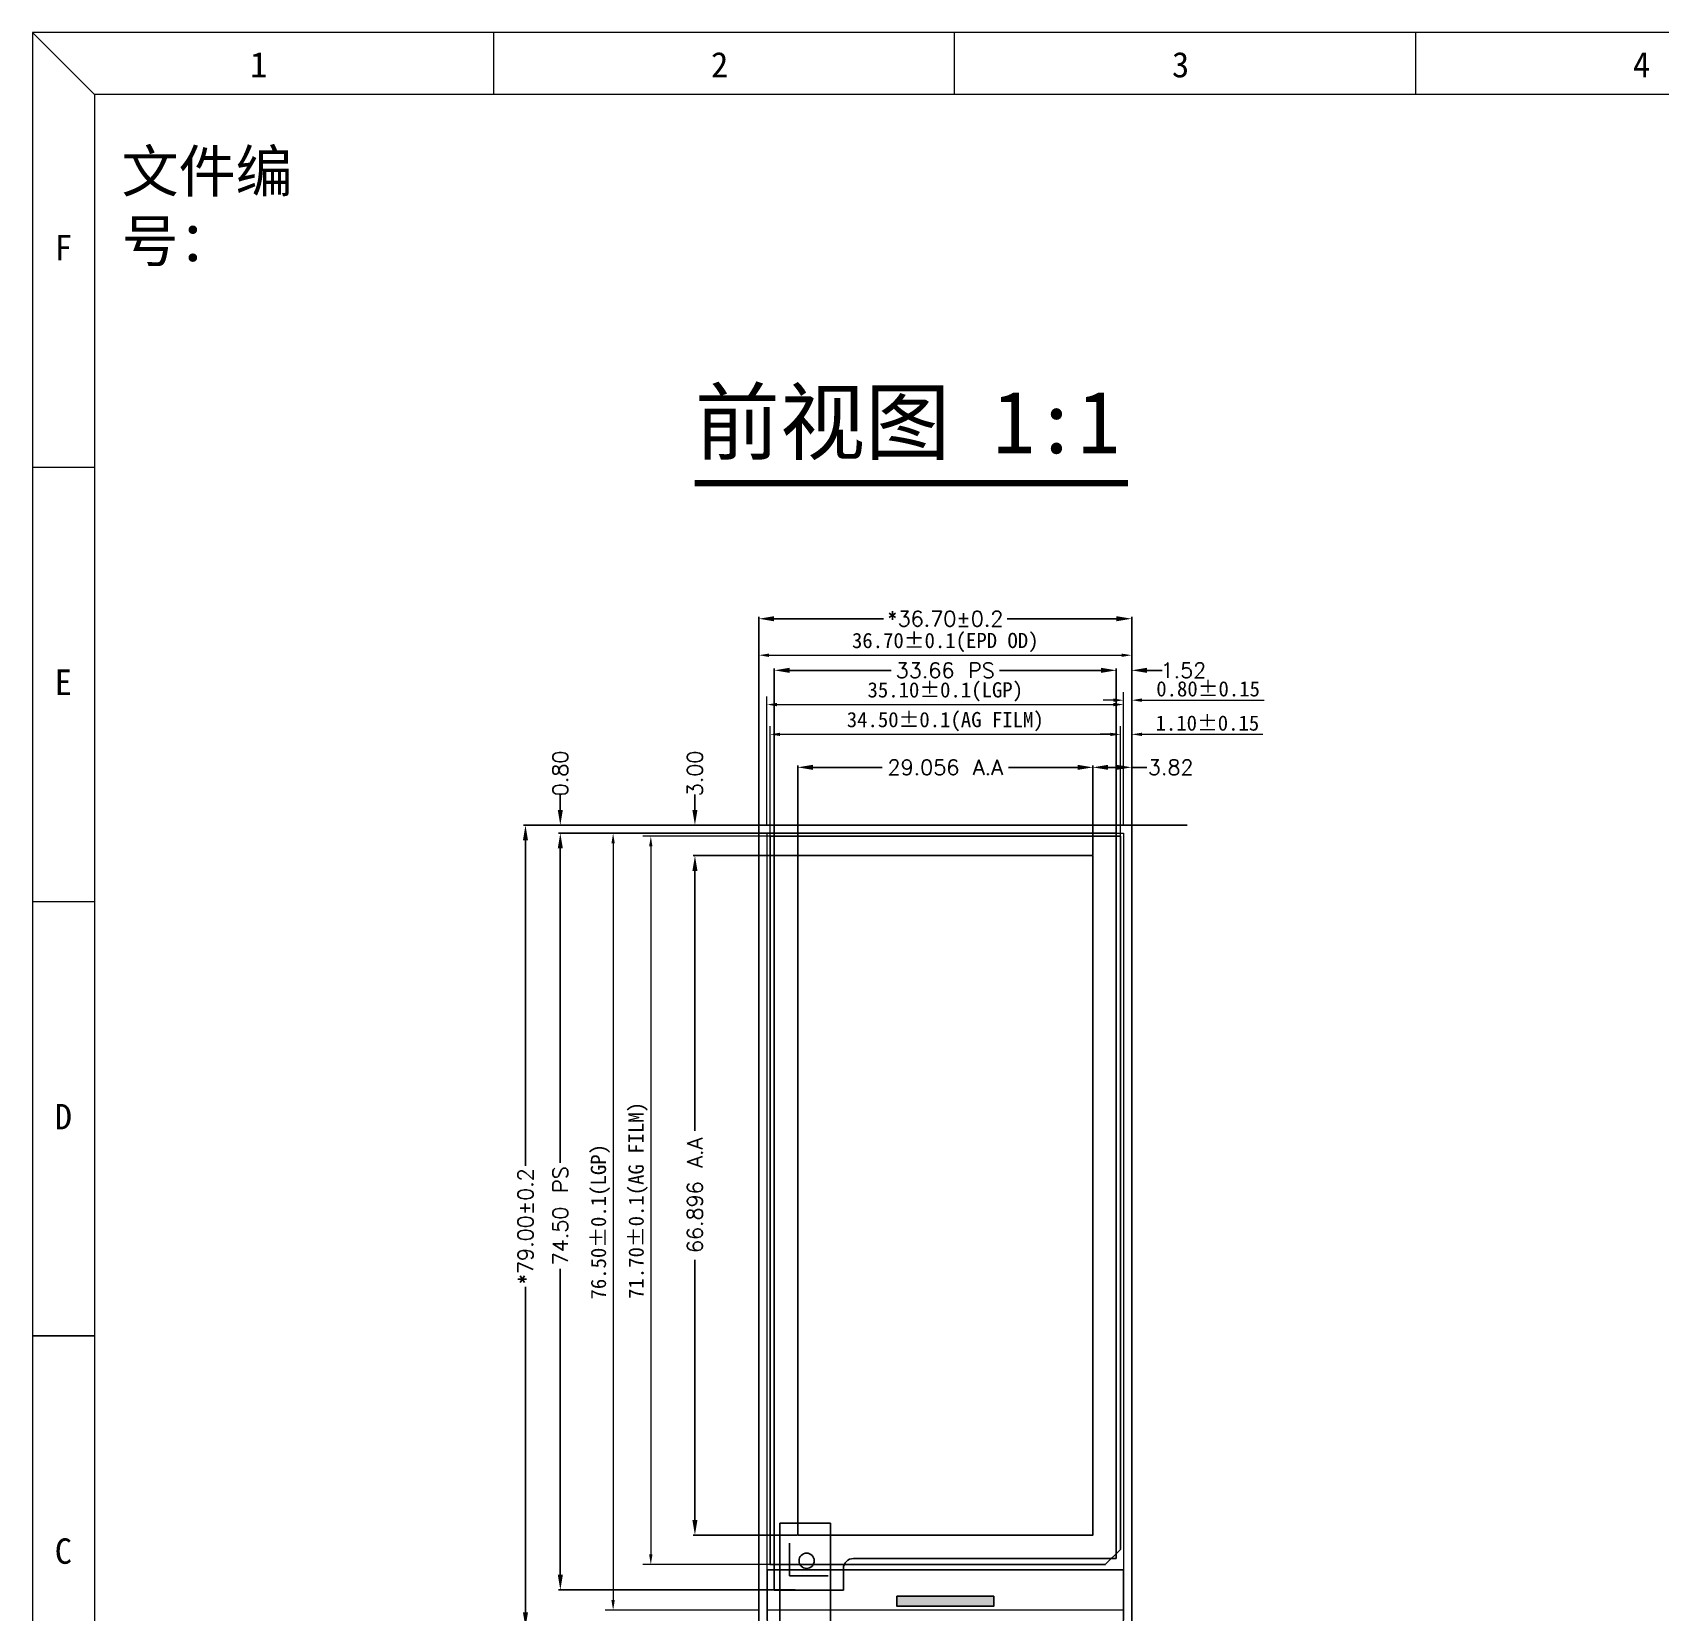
# Model space of a CAD drawing. Extents: x 133 to 1727, y -174 to 83.
# Drawn here: x 1363.5 to 1523.7, y -72.8 to 82.8 of the extents above; entities that cross this region are included whole.
import ezdxf
from ezdxf.enums import TextEntityAlignment as Align

# ---------------------------------------------------------------- set-up
doc = ezdxf.new("R2010")
doc.units = 0
doc.header["$MEASUREMENT"] = 0
doc.layers.get('0').update_dxf_attribs({"linetype": 'CONTINUOUS'})
doc.layers.get('DEFPOINTS').update_dxf_attribs({"linetype": 'CONTINUOUS'})
for name, color, linetype in [('AG FILM', 6, 'CONTINUOUS'), ('DIM', 3, 'CONTINUOUS'), ('FPC', 6, 'CONTINUOUS'), ('FPL', 2, 'CONTINUOUS'), ('LCD', 240, 'CONTINUOUS'), ('PS', 30, 'CONTINUOUS')]:
    doc.layers.add(name, color=color, linetype=linetype)
for name, color, linetype, lineweight in [('LG', 4, 'CONTINUOUS', 5), ('Sundenal', 4, 'CONTINUOUS', 20), ('文字', 2, 'CONTINUOUS', 20)]:
    doc.layers.add(name, color=color, linetype=linetype, lineweight=lineweight)
doc.styles.get("Standard").update_dxf_attribs({"font": 'txt.shx', "height": 1.5})
doc.styles.add('宋体', font='')
doc.styles.get('宋体').set_extended_font_data('SimSun')
doc.dimstyles.new('grr2012', dxfattribs={"dimtxt": 0.18, "dimasz": 1.5, "dimexe": 0.18, "dimexo": 0.0625, "dimgap": 0.09, "dimtad": 0, "dimzin": 0, "dimdsep": 46, "dimtxsty": 'Standard', "dimcen": 0.09, "dimadec": 0, "dimazin": 0, "dimtfac": 1, "dimtofl": 0, "dimtmove": 0, "dimatfit": 3, "dimfxl": 1, "dimtolj": 1, "dimtzin": 0, "dimarcsym": 0})
doc.dimstyles.new('Sundenal$0', dxfattribs={"dimtxt": 6, "dimasz": 3, "dimexe": 0.8, "dimexo": 0.8, "dimgap": 0.2, "dimtad": 1, "dimzin": 1, "dimdsep": 46, "dimtxsty": '宋体', "dimcen": 2.5, "dimadec": 0, "dimazin": 0, "dimtfac": 1, "dimtofl": 0, "dimtmove": 0, "dimatfit": 3, "dimfxl": 0.8, "dimtolj": 1, "dimlwd": 13, "dimlwe": 13, "dimarcsym": 0})

# ---------------------------------------------------------------- blocks, each defined once
blk = doc.blocks.new('sundenal')
at = {"layer": 'Sundenal', "color": 4}
blk.add_line((-856.53, 786.48), (-856.53, 805.66), dxfattribs=at)
at = {"layer": 'Sundenal', "color": 4, "lineweight": 30}
blk.add_line((-1122.21, 402.83), (-1141.39, 402.83), dxfattribs=at)
at = {"layer": 'Sundenal', "color": 4}
for points in [[(-1122.21, 786.48), (-1141.39, 805.66)], [(-998.96, 805.66), (-998.96, 786.48)], [(-714.1, 805.66), (-714.1, 786.48)], [(-1141.39, 671.38), (-1122.21, 671.38)], [(-1141.39, 537.11), (-1122.21, 537.11)]]:
    blk.add_lwpolyline(points, dxfattribs=at)
blk.add_lwpolyline([(-1141.39, 0), (0, 0), (0, 805.66), (-1141.39, 805.66)], close=True, dxfattribs=at)
at = {"layer": 'Sundenal', "ltscale": 0.2}
blk.add_lwpolyline([(-19.18, 786.48), (-1122.21, 786.48), (-1122.21, 19.18), (-19.18, 19.18)], close=True, dxfattribs=at)
at = {"layer": 'Sundenal', "color": 4, "style": '宋体'}
for s, p in [('1', (-1071.5, 795.73)), ('2', (-929.07, 795.73)), ('3', (-786.64, 795.73)), ('4', (-644.21, 795.73)), ('F', (-1131.87, 739.15)), ('E', (-1131.87, 604.87)), ('D', (-1131.87, 470.59)), ('C', (-1131.87, 336.32))]:
    blk.add_text(s, height=7.85, dxfattribs=at).set_placement(p, align=Align.MIDDLE_CENTER)
blk = doc.blocks.new('*D197')
at = {"layer": 'DEFPOINTS', "color": 0}
for p in [(1467.85, 10.43), (1438.8, 1.74), (1467.85, 1.74)]:
    blk.add_point(p, dxfattribs=at)
at = {"layer": 'DIM', "color": 0, "lineweight": -2}
for p, q in [((1438.8, 1.8), (1438.8, 10.61)), ((1440.3, 10.43), (1447.11, 10.43)), ((1466.35, 10.43), (1459.54, 10.43)), ((1467.85, 1.8), (1467.85, 10.61))]:
    blk.add_line(p, q, dxfattribs=at)
at = {"layer": 'DIM', "color": 0}
for points in [[(1440.3, 10.68), (1440.3, 10.18), (1438.8, 10.43)], [(1466.35, 10.68), (1466.35, 10.18), (1467.85, 10.43)]]:
    blk.add_solid(points, dxfattribs=at)
at = {"layer": 'DIM', "color": 0, "insert": (1453.32, 10.43), "char_height": 1.5, "attachment_point": 5}
blk.add_mtext('\\A1;29.056 A.A', dxfattribs=at)
blk = doc.blocks.new('*D198')
at = {"layer": 'DEFPOINTS', "color": 0}
for p in [(1470.15, 19.98), (1436.49, 1.09), (1470.15, 1.09)]:
    blk.add_point(p, dxfattribs=at)
at = {"layer": 'DIM', "color": 0, "lineweight": -2}
for p, q in [((1436.49, 1.16), (1436.49, 20.16)), ((1437.99, 19.98), (1447.98, 19.98)), ((1468.65, 19.98), (1458.66, 19.98)), ((1470.15, 1.16), (1470.15, 20.16))]:
    blk.add_line(p, q, dxfattribs=at)
at = {"layer": 'DIM', "color": 0}
for points in [[(1437.99, 20.23), (1437.99, 19.73), (1436.49, 19.98)], [(1468.65, 20.23), (1468.65, 19.73), (1470.15, 19.98)]]:
    blk.add_solid(points, dxfattribs=at)
at = {"layer": 'DIM', "color": 0, "insert": (1453.32, 19.98), "char_height": 1.5, "attachment_point": 5}
blk.add_mtext('\\A1;33.66 PS', dxfattribs=at)
blk = doc.blocks.new('*D199')
at = {"layer": 'DEFPOINTS', "color": 0}
for p in [(1471.67, 25.06), (1434.97, -0.91), (1471.67, -0.91)]:
    blk.add_point(p, dxfattribs=at)
at = {"layer": 'DIM', "color": 0, "lineweight": -2}
for p, q in [((1434.97, -0.84), (1434.97, 25.24)), ((1436.47, 25.06), (1447.23, 25.06)), ((1470.17, 25.06), (1459.41, 25.06)), ((1471.67, -0.84), (1471.67, 25.24))]:
    blk.add_line(p, q, dxfattribs=at)
at = {"layer": 'DIM', "color": 0}
for points in [[(1436.47, 25.31), (1436.47, 24.81), (1434.97, 25.06)], [(1470.17, 25.31), (1470.17, 24.81), (1471.67, 25.06)]]:
    blk.add_solid(points, dxfattribs=at)
at = {"layer": 'DIM', "color": 0, "insert": (1453.32, 25.06), "char_height": 1.5, "attachment_point": 5}
blk.add_mtext('\\A1;*36.70%%P0.2', dxfattribs=at)
blk = doc.blocks.new('*D200')
at = {"layer": 'DEFPOINTS', "color": 0}
for p in [(1438.8, 1.74), (1428.68, -65.16), (1438.8, -65.16)]:
    blk.add_point(p, dxfattribs=at)
at = {"layer": 'DIM', "color": 0, "lineweight": -2}
for p, q in [((1438.73, 1.74), (1428.5, 1.74)), ((1428.68, 0.24), (1428.68, -25.37)), ((1428.68, -63.66), (1428.68, -38.05)), ((1438.73, -65.16), (1428.5, -65.16))]:
    blk.add_line(p, q, dxfattribs=at)
at = {"layer": 'DIM', "color": 0}
for points in [[(1428.43, 0.24), (1428.93, 0.24), (1428.68, 1.74)], [(1428.43, -63.66), (1428.93, -63.66), (1428.68, -65.16)]]:
    blk.add_solid(points, dxfattribs=at)
at = {"layer": 'DIM', "color": 0, "insert": (1428.68, -31.71), "char_height": 1.5, "attachment_point": 5, "rotation": 90}
blk.add_mtext('\\A1;66.896 A.A', dxfattribs=at)
blk = doc.blocks.new('*D201')
at = {"layer": 'DEFPOINTS', "color": 0}
for p in [(1415.43, 3.94), (1439.23, 3.94), (1438.62, -70.56)]:
    blk.add_point(p, dxfattribs=at)
at = {"layer": 'DIM', "color": 0, "lineweight": -2}
for p, q in [((1439.16, 3.94), (1415.25, 3.94)), ((1415.43, 2.44), (1415.43, -28.51)), ((1415.43, -69.06), (1415.43, -38.94)), ((1438.56, -70.56), (1415.25, -70.56))]:
    blk.add_line(p, q, dxfattribs=at)
at = {"layer": 'DIM', "color": 0}
for points in [[(1415.18, 2.44), (1415.68, 2.44), (1415.43, 3.94)], [(1415.18, -69.06), (1415.68, -69.06), (1415.43, -70.56)]]:
    blk.add_solid(points, dxfattribs=at)
at = {"layer": 'DIM', "color": 0, "insert": (1415.43, -33.72), "char_height": 1.5, "attachment_point": 5, "rotation": 90}
blk.add_mtext('\\A1;74.50 PS', dxfattribs=at)
blk = doc.blocks.new('*D202')
at = {"layer": 'DEFPOINTS', "color": 0}
for p in [(1442.33, 4.74), (1412, -74.26), (1445.2, -74.26)]:
    blk.add_point(p, dxfattribs=at)
at = {"layer": 'DIM', "color": 0, "lineweight": -2}
for p, q in [((1442.27, 4.74), (1411.82, 4.74)), ((1412, 3.24), (1412, -28.8)), ((1412, -72.76), (1412, -40.73)), ((1445.14, -74.26), (1411.82, -74.26))]:
    blk.add_line(p, q, dxfattribs=at)
at = {"layer": 'DIM', "color": 0}
for points in [[(1411.75, 3.24), (1412.25, 3.24), (1412, 4.74)], [(1411.75, -72.76), (1412.25, -72.76), (1412, -74.26)]]:
    blk.add_solid(points, dxfattribs=at)
at = {"layer": 'DIM', "color": 0, "insert": (1412, -34.76), "char_height": 1.5, "attachment_point": 5, "rotation": 90}
blk.add_mtext('\\A1;*79.00%%p0.2', dxfattribs=at)
blk = doc.blocks.new('*D213')
at = {"layer": 'DEFPOINTS', "color": 0}
for p in [(1470.15, 19.98), (1471.67, 19.98), (1471.67, 19.98)]:
    blk.add_point(p, dxfattribs=at)
at = {"layer": 'DIM', "color": 0, "lineweight": -2}
for p, q in [((1468.65, 19.98), (1467.15, 19.98)), ((1470.15, 20.04), (1470.15, 20.16)), ((1471.67, 20.04), (1471.67, 20.16)), ((1473.17, 19.98), (1474.67, 19.98))]:
    blk.add_line(p, q, dxfattribs=at)
at = {"layer": 'DIM', "color": 0}
for points in [[(1468.65, 20.23), (1468.65, 19.73), (1470.15, 19.98)], [(1473.17, 20.23), (1473.17, 19.73), (1471.67, 19.98)]]:
    blk.add_solid(points, dxfattribs=at)
at = {"layer": 'DIM', "color": 0, "insert": (1476.76, 19.98), "char_height": 1.5, "attachment_point": 5}
blk.add_mtext('\\A1;1.52', dxfattribs=at)
blk = doc.blocks.new('*D214')
at = {"layer": 'DEFPOINTS', "color": 0}
for p in [(1467.85, 10.43), (1471.67, 10.43), (1471.67, 10.43)]:
    blk.add_point(p, dxfattribs=at)
at = {"layer": 'DIM', "color": 0, "lineweight": -2}
for p, q in [((1467.85, 10.49), (1467.85, 10.61)), ((1469.35, 10.43), (1470.17, 10.43)), ((1471.67, 10.49), (1471.67, 10.61)), ((1471.67, 10.43), (1473.17, 10.43))]:
    blk.add_line(p, q, dxfattribs=at)
at = {"layer": 'DIM', "color": 0}
for points in [[(1469.35, 10.68), (1469.35, 10.18), (1467.85, 10.43)], [(1470.17, 10.68), (1470.17, 10.18), (1471.67, 10.43)]]:
    blk.add_solid(points, dxfattribs=at)
at = {"layer": 'DIM', "color": 0, "insert": (1475.51, 10.43), "char_height": 1.5, "attachment_point": 5}
blk.add_mtext('\\A1;3.82', dxfattribs=at)
blk = doc.blocks.new('*D215')
at = {"layer": 'DEFPOINTS', "color": 0}
for p in [(1414.68, 4.74), (1415.43, 4.74), (1415.43, 3.94)]:
    blk.add_point(p, dxfattribs=at)
at = {"layer": 'DIM', "color": 0, "lineweight": -2}
for p, q in [((1415.43, 6.24), (1415.43, 7.74)), ((1414.74, 4.74), (1415.61, 4.74)), ((1415.36, 3.94), (1415.25, 3.94)), ((1415.43, 2.44), (1415.43, 0.94))]:
    blk.add_line(p, q, dxfattribs=at)
at = {"layer": 'DIM', "color": 0}
for points in [[(1415.18, 6.24), (1415.68, 6.24), (1415.43, 4.74)], [(1415.18, 2.44), (1415.68, 2.44), (1415.43, 3.94)]]:
    blk.add_solid(points, dxfattribs=at)
at = {"layer": 'DIM', "color": 0, "insert": (1415.43, 9.83), "char_height": 1.5, "attachment_point": 5, "rotation": 90}
blk.add_mtext('\\A1;0.80', dxfattribs=at)
blk = doc.blocks.new('*D216')
at = {"layer": 'DEFPOINTS', "color": 0}
for p in [(1428.68, 4.74), (1428.68, 4.74), (1428.68, 1.74)]:
    blk.add_point(p, dxfattribs=at)
at = {"layer": 'DIM', "color": 0, "lineweight": -2}
for p, q in [((1428.68, 6.24), (1428.68, 7.74)), ((1428.61, 4.74), (1428.5, 4.74)), ((1428.61, 1.74), (1428.5, 1.74)), ((1428.68, 0.24), (1428.68, -1.26))]:
    blk.add_line(p, q, dxfattribs=at)
at = {"layer": 'DIM', "color": 0}
for points in [[(1428.43, 6.24), (1428.93, 6.24), (1428.68, 4.74)], [(1428.43, 0.24), (1428.93, 0.24), (1428.68, 1.74)]]:
    blk.add_solid(points, dxfattribs=at)
at = {"layer": 'DIM', "color": 0, "insert": (1428.68, 9.83), "char_height": 1.5, "attachment_point": 5, "rotation": 90}
blk.add_mtext('\\A1;3.00', dxfattribs=at)
blk = doc.blocks.new('*D217')
at = {"layer": 'DEFPOINTS', "color": 0}
for p in [(1470.87, 16.61), (1435.77, 3.94), (1470.87, 3.94)]:
    blk.add_point(p, dxfattribs=at)
at = {"layer": 'DIM', "color": 0, "lineweight": 13}
for p, q in [((1435.77, 4.74), (1435.77, 17.41)), ((1470.87, 4.74), (1470.87, 17.41))]:
    blk.add_line(p, q, dxfattribs=at)
at = {"layer": 'DIM', "color": 0, "lineweight": 18}
blk.add_line((1436.77, 16.61), (1469.87, 16.61), dxfattribs=at)
at = {"layer": 'DIM', "color": 0}
for points in [[(1436.77, 16.78), (1436.77, 16.44), (1435.77, 16.61)], [(1469.87, 16.78), (1469.87, 16.44), (1470.87, 16.61)]]:
    blk.add_solid(points, dxfattribs=at)
at = {"layer": 'DIM', "color": 0, "lineweight": 30, "insert": (1453.32, 17.86), "char_height": 1.5, "attachment_point": 5, "style": '宋体'}
blk.add_mtext('\\A1;35.10±0.1(LGP)', dxfattribs=at)
blk = doc.blocks.new('*D218')
at = {"layer": 'DEFPOINTS', "color": 0}
for p in [(1435.77, 3.94), (1420.63, -72.56), (1435.77, -72.56)]:
    blk.add_point(p, dxfattribs=at)
at = {"layer": 'DIM', "color": 0, "lineweight": 13}
for p, q in [((1434.97, 3.94), (1419.83, 3.94)), ((1434.97, -72.56), (1419.83, -72.56))]:
    blk.add_line(p, q, dxfattribs=at)
at = {"layer": 'DIM', "color": 0, "lineweight": 18}
blk.add_line((1420.63, 2.94), (1420.63, -71.56), dxfattribs=at)
at = {"layer": 'DIM', "color": 0}
for points in [[(1420.46, 2.94), (1420.79, 2.94), (1420.63, 3.94)], [(1420.46, -71.56), (1420.79, -71.56), (1420.63, -72.56)]]:
    blk.add_solid(points, dxfattribs=at)
at = {"layer": 'DIM', "color": 0, "lineweight": 30, "insert": (1419.38, -34.31), "char_height": 1.5, "attachment_point": 5, "rotation": 90, "style": '宋体'}
blk.add_mtext('\\A1;76.50±0.1(LGP)', dxfattribs=at)
blk = doc.blocks.new('*D219')
at = {"layer": 'DEFPOINTS', "color": 0}
for p in [(1471.67, 21.47), (1434.97, 4.74), (1471.67, 3.42)]:
    blk.add_point(p, dxfattribs=at)
at = {"layer": 'DIM', "color": 0, "lineweight": 13}
for p, q in [((1434.97, 5.54), (1434.97, 22.27)), ((1471.67, 4.22), (1471.67, 22.27))]:
    blk.add_line(p, q, dxfattribs=at)
at = {"layer": 'DIM', "color": 0, "lineweight": 18}
blk.add_line((1435.97, 21.47), (1470.67, 21.47), dxfattribs=at)
at = {"layer": 'DIM', "color": 0}
for points in [[(1435.97, 21.63), (1435.97, 21.3), (1434.97, 21.47)], [(1470.67, 21.63), (1470.67, 21.3), (1471.67, 21.47)]]:
    blk.add_solid(points, dxfattribs=at)
at = {"layer": 'DIM', "color": 0, "lineweight": 30, "insert": (1453.32, 22.72), "char_height": 1.5, "attachment_point": 5, "style": '宋体'}
blk.add_mtext('\\A1;36.70±0.1(EPD OD)', dxfattribs=at)
blk = doc.blocks.new('*D193')
at = {"layer": 'DEFPOINTS', "color": 0}
for p in [(1471.67, 17.04), (1470.87, 12.51), (1471.67, 12.51)]:
    blk.add_point(p, dxfattribs=at)
at = {"layer": 'DIM', "color": 0, "lineweight": 13}
for p, q in [((1470.87, 13.31), (1470.87, 17.84)), ((1471.67, 13.31), (1471.67, 17.84))]:
    blk.add_line(p, q, dxfattribs=at)
at = {"layer": 'DIM', "color": 0, "lineweight": 18}
for p, q in [((1469.87, 17.04), (1468.87, 17.04)), ((1472.67, 17.04), (1484.71, 17.04))]:
    blk.add_line(p, q, dxfattribs=at)
at = {"layer": 'DIM', "color": 0}
for points in [[(1469.87, 17.21), (1469.87, 16.88), (1470.87, 17.04)], [(1472.67, 17.21), (1472.67, 16.88), (1471.67, 17.04)]]:
    blk.add_solid(points, dxfattribs=at)
at = {"layer": 'DIM', "color": 0, "lineweight": 30, "insert": (1479.19, 18.15), "char_height": 1.5, "attachment_point": 5, "style": '宋体'}
blk.add_mtext('\\A1;0.80±0.15', dxfattribs=at)
blk = doc.blocks.new('*D194')
at = {"layer": 'DEFPOINTS', "color": 0}
for p in [(1470.57, 13.68), (1470.57, 2.13), (1436.07, 0.47)]:
    blk.add_point(p, dxfattribs=at)
at = {"layer": 'DIM', "color": 0, "lineweight": 13}
for p, q in [((1436.07, 1.27), (1436.07, 14.48)), ((1470.57, 2.93), (1470.57, 14.48))]:
    blk.add_line(p, q, dxfattribs=at)
at = {"layer": 'DIM', "color": 0, "lineweight": 18}
blk.add_line((1437.07, 13.68), (1469.57, 13.68), dxfattribs=at)
at = {"layer": 'DIM', "color": 0}
for points in [[(1437.07, 13.84), (1437.07, 13.51), (1436.07, 13.68)], [(1469.57, 13.84), (1469.57, 13.51), (1470.57, 13.68)]]:
    blk.add_solid(points, dxfattribs=at)
at = {"layer": 'DIM', "color": 0, "lineweight": 30, "insert": (1453.32, 14.93), "char_height": 1.5, "attachment_point": 5, "style": '宋体'}
blk.add_mtext('\\A1;34.50±0.1(AG FILM)', dxfattribs=at)
blk = doc.blocks.new('*D195')
at = {"layer": 'DEFPOINTS', "color": 0}
for p in [(1471.67, 13.68), (1470.57, 11.99), (1471.67, 11.99)]:
    blk.add_point(p, dxfattribs=at)
at = {"layer": 'DIM', "color": 0, "lineweight": 13}
for p, q in [((1470.57, 12.79), (1470.57, 14.48)), ((1471.67, 12.79), (1471.67, 14.48))]:
    blk.add_line(p, q, dxfattribs=at)
at = {"layer": 'DIM', "color": 0, "lineweight": 18}
for p, q in [((1469.57, 13.68), (1468.57, 13.68)), ((1472.67, 13.68), (1484.57, 13.68))]:
    blk.add_line(p, q, dxfattribs=at)
at = {"layer": 'DIM', "color": 0}
for points in [[(1469.57, 13.84), (1469.57, 13.51), (1470.57, 13.68)], [(1472.67, 13.84), (1472.67, 13.51), (1471.67, 13.68)]]:
    blk.add_solid(points, dxfattribs=at)
at = {"layer": 'DIM', "color": 0, "lineweight": 30, "insert": (1479.12, 14.78), "char_height": 1.5, "attachment_point": 5, "style": '宋体'}
blk.add_mtext('\\A1;1.10±0.15', dxfattribs=at)
blk = doc.blocks.new('*D196')
at = {"layer": 'DEFPOINTS', "color": 0}
for p in [(1437.13, 3.64), (1424.34, -68.06), (1438.73, -68.06)]:
    blk.add_point(p, dxfattribs=at)
at = {"layer": 'DIM', "color": 0, "lineweight": 13}
for p, q in [((1436.33, 3.64), (1423.54, 3.64)), ((1437.93, -68.06), (1423.54, -68.06))]:
    blk.add_line(p, q, dxfattribs=at)
at = {"layer": 'DIM', "color": 0, "lineweight": 18}
blk.add_line((1424.34, 2.64), (1424.34, -67.06), dxfattribs=at)
at = {"layer": 'DIM', "color": 0}
for points in [[(1424.17, 2.64), (1424.5, 2.64), (1424.34, 3.64)], [(1424.17, -67.06), (1424.5, -67.06), (1424.34, -68.06)]]:
    blk.add_solid(points, dxfattribs=at)
at = {"layer": 'DIM', "color": 0, "lineweight": 30, "insert": (1423.09, -32.21), "char_height": 1.5, "attachment_point": 5, "rotation": 90, "style": '宋体'}
blk.add_mtext('\\A1;71.70±0.1(AG FILM)', dxfattribs=at)

msp = doc.modelspace()

# ---------------------------------------------------------------- hatches: boundary and pattern name
h = msp.add_hatch(color=3)
h.dxf.hatch_style = 1
h.paths.add_polyline_path([(1448.5643, -71.1732), (1458.0853, -71.1732), (1458.0853, -72.1582), (1448.5643, -72.1582)])

# ---------------------------------------------------------------- linework, layer by layer
at = {"color": 0}
for p, q in [((1438.7968, 1.7388), (1438.7968, -65.1572)), ((1467.8528, -65.1572), (1467.8528, 1.7388)), ((1438.7968, -65.1572), (1467.8528, -65.1572))]:
    msp.add_line(p, q, dxfattribs=at)
for p, q in [((1437.0287, -78.9812), (1437.0287, -63.9812)), ((1437.0287, -63.9812), (1442.0287, -63.9812)), ((1442.0287, -63.9812), (1442.0287, -78.9812))]:
    msp.add_line(p, q)
msp.add_lwpolyline([(1438.7968, -65.1572), (1467.8528, -65.1572), (1467.8528, 1.7388), (1438.7968, 1.7388), (1438.7968, -65.1572)], close=True, dxfattribs=at)
msp.add_lwpolyline([(1448.5643, -71.1732), (1458.0853, -71.1732), (1458.0853, -72.1582), (1448.5643, -72.1582)], close=True)
at = {"layer": 'AG FILM', "ltscale": 0.2}
msp.add_lwpolyline([(1436.0748, 3.6388), (1470.5748, 3.6388), (1470.5748, -66.5612), (1469.0748, -68.0612), (1436.0748, -68.0612)], close=True, dxfattribs=at)
at = {"layer": 'DIM'}
for q in [(1477.1252, 4.7388), (1471.6748, -5.6389)]:
    msp.add_line((1471.6748, 4.7388), q, dxfattribs=at)
at = {"layer": 'DIM', "lineweight": 30, "ltscale": 0.2, "const_width": 0.6146}
msp.add_lwpolyline([(1428.6687, 38.3964), (1471.2909, 38.3964)], dxfattribs=at)
at = {"layer": 'DIM'}
msp.add_circle((1439.6748, -67.6812), 0.75, dxfattribs=at)
at = {"layer": 'FPC', "ltscale": 0.2}
msp.add_lwpolyline([(1469.6748, -74.4612, -0.41421356), (1470.1748, -73.9612), (1470.3748, -73.9612, 0.41421356), (1470.8748, -73.4612), (1470.8748, -68.5612), (1435.7748, -68.5612), (1435.7748, -73.4612, 0.41421356), (1436.2748, -73.9612), (1465.6748, -73.9612, -0.41421356), (1466.1748, -74.4612), (1466.1748, -103.9612, 0.41421356), (1466.4748, -104.2612), (1469.3748, -104.2612, 0.41421356), (1469.6748, -103.9612)], format="xyb", close=True, dxfattribs=at)
at = {"layer": 'FPL', "color": 0}
for p, q in [((1471.6748, 4.7388), (1434.9748, 4.7388)), ((1434.9748, 4.7388), (1434.9748, -74.2612)), ((1471.6748, -74.2612), (1471.6748, 4.7388))]:
    msp.add_line(p, q, dxfattribs=at)
at = {"layer": 'FPL'}
for p, q in [((1437.9968, -65.9572), (1437.9968, -69.1612)), ((1437.9968, -69.1612), (1441.7968, -69.1612))]:
    msp.add_line(p, q, dxfattribs=at)
at = {"layer": 'LCD', "linetype": 'ByBlock', "lineweight": 0}
for points in [[(1434.9748, 4.7388), (1434.9748, -74.2612), (1471.6748, -74.2612), (1471.6748, 4.7388)], [(1471.6748, 4.7388), (1471.6748, -74.2612), (1434.9748, -74.2612), (1434.9748, 4.7388)]]:
    msp.add_lwpolyline(points, close=True, dxfattribs=at)
at = {"layer": 'LG', "ltscale": 0.2}
msp.add_lwpolyline([(1435.7748, 3.9388), (1470.8748, 3.9388), (1470.8748, -72.5612), (1435.7748, -72.5612)], close=True, dxfattribs=at)
at = {"layer": 'PS'}
for p, q in [((1436.4948, 3.9388), (1470.1548, 3.9388)), ((1436.4948, 3.9388), (1436.4948, -70.5612)), ((1470.1548, 3.9388), (1470.1548, -67.4612)), ((1443.2948, -70.5612), (1443.2948, -68.4612)), ((1470.1548, -67.4612), (1444.2948, -67.4612)), ((1436.4948, -70.5612), (1443.2948, -70.5612))]:
    msp.add_line(p, q, dxfattribs=at)
at = {"layer": 'PS', "color": 0}
msp.add_line((1467.8528, 1.7388), (1438.7968, 1.7388), dxfattribs=at)
at = {"layer": 'PS', "color": 5}
msp.add_lwpolyline([(1438.7968, -65.1572), (1467.8528, -65.1572), (1467.8528, 1.7388), (1438.7968, 1.7388), (1438.7968, -65.1572)], close=True, dxfattribs=at)
at = {"layer": 'PS'}
msp.add_arc((1444.2948, -68.4612), 1, 90, 180, dxfattribs=at)

# ---------------------------------------------------------------- block references
at = {"layer": 'Sundenal', "color": 7, "xscale": 0.3185344880639605, "yscale": 0.3185344880639605, "zscale": 0.3185344880635057}
msp.add_blockref('sundenal', (1727.0555, -173.8595), dxfattribs=at)

# ---------------------------------------------------------------- texts
at = {"layer": 'DIM', "lineweight": 30, "ltscale": 0.2, "insert": (1428.6649, 47.496), "char_height": 6.14557, "width": 42.625985, "attachment_point": 1, "style": '宋体'}
msp.add_mtext('前视图 1:1', dxfattribs=at)
at = {"layer": '文字', "color": 0, "insert": (1372.2501, 71.1739), "char_height": 4.11125, "width": 26.243581, "attachment_point": 1, "style": '宋体'}
msp.add_mtext('文件编号：', dxfattribs=at)

# ---------------------------------------------------------------- dimensions: what is measured, and where the dimension line sits
at = {"layer": 'DIM'}
for base, p1, p2, text, picture, middle in [((1471.6748, 25.0639), (1434.9748, -0.9061), (1471.6748, -0.9061), '*<>%%P0.2', '*D199', (1453.3248, 25.0639)), ((1470.1548, 19.9785), (1436.4948, 1.0941), (1470.1548, 1.0941), '<> PS', '*D198', (1453.3248, 19.9785))]:
    dim = msp.add_linear_dim(base=base, p1=p1, p2=p2, text=text, dimstyle='grr2012', dxfattribs=at)
    dim.commit()
    dim.dimension.update_dxf_attribs({"geometry": picture, "text_midpoint": middle, "dimtype": 160})
at = {"layer": 'DIM', "lineweight": 30}
for base, p1, p2, text, picture, middle in [((1471.6748, 21.4681), (1434.9748, 4.7388), (1471.6748, 3.4247), '<>(EPD OD)', '*D219', (1453.3248, 21.4681)), ((1470.8748, 16.6116), (1435.7748, 3.9388), (1470.8748, 3.9388), '<>(LGP)', '*D217', (1453.3248, 16.6116))]:
    dim = msp.add_linear_dim(base=base, p1=p1, p2=p2, text=text, dimstyle='Sundenal$0', override={"dimtxt": 1.5, "dimasz": 1, "dimgap": 0.3, "dimtol": 1, "dimtp": 0.1, "dimtm": 0.1, "dimlwd": 18}, dxfattribs=at)
    dim.commit()
    dim.dimension.update_dxf_attribs({"geometry": picture, "text_midpoint": middle, "dimtype": 160})
at = {"layer": 'DIM'}
for base, p1, p2, picture, middle in [((1471.6748, 19.9785), (1470.1548, 19.9785), (1471.6748, 19.9785), '*D213', (1476.7648, 19.9785)), ((1471.6748, 10.4269), (1467.8528, 10.4269), (1471.6748, 10.4269), '*D214', (1475.5148, 10.4269))]:
    dim = msp.add_linear_dim(base=base, p1=p1, p2=p2, dimstyle='grr2012', override={"dimfxl": 0.18}, dxfattribs=at)
    dim.commit()
    dim.dimension.update_dxf_attribs({"geometry": picture, "text_midpoint": middle})
at = {"layer": 'DIM', "lineweight": 30}
dim = msp.add_linear_dim(base=(1471.6748, 17.0447), p1=(1470.8748, 12.5075), p2=(1471.6748, 12.5075), dimstyle='Sundenal$0', override={"dimtxt": 1.5, "dimasz": 1, "dimgap": 0.3, "dimtol": 1, "dimtp": 0.15, "dimtm": 0.15, "dimlwd": 18}, dxfattribs=at)
dim.commit()
dim.dimension.update_dxf_attribs({"geometry": '*D193', "text_midpoint": (1479.1915, 17.0447), "dimtype": 160})
dim = msp.add_linear_dim(base=(1470.5748, 13.6777), p1=(1436.0748, 0.4673), p2=(1470.5748, 2.1323), text='<>(AG FILM)', dimstyle='Sundenal$0', override={"dimtxt": 1.5, "dimasz": 1, "dimgap": 0.3, "dimtol": 1, "dimtp": 0.1, "dimtm": 0.1, "dimlwd": 18}, dxfattribs=at)
dim.commit()
dim.dimension.update_dxf_attribs({"geometry": '*D194', "text_midpoint": (1453.3248, 14.9277)})
dim = msp.add_linear_dim(base=(1471.6748, 13.6777), p1=(1470.5748, 11.9922), p2=(1471.6748, 11.9922), dimstyle='Sundenal$0', override={"dimtxt": 1.5, "dimasz": 1, "dimgap": 0.3, "dimtol": 1, "dimtp": 0.15, "dimtm": 0.15, "dimlwd": 18}, dxfattribs=at)
dim.commit()
dim.dimension.update_dxf_attribs({"geometry": '*D195', "text_midpoint": (1479.1207, 14.7818)})
at = {"layer": 'DIM'}
for base, p1, p2, picture, middle in [((1415.427, 4.7388), (1415.427, 3.9388), (1414.677, 4.7388), '*D215', (1415.427, 9.8288)), ((1428.6755, 4.7388), (1428.6755, 1.7388), (1428.6755, 4.7388), '*D216', (1428.6755, 9.8288))]:
    dim = msp.add_linear_dim(base=base, p1=p1, p2=p2, angle=90, dimstyle='grr2012', override={"dimfxl": 0.18}, dxfattribs=at)
    dim.commit()
    dim.dimension.update_dxf_attribs({"geometry": picture, "text_midpoint": middle})
dim = msp.add_linear_dim(base=(1467.8528, 10.4269), p1=(1438.7968, 1.7388), p2=(1467.8528, 1.7388), text='<> A.A', dimstyle='grr2012', override={"dimdec": 3}, dxfattribs=at)
dim.commit()
dim.dimension.update_dxf_attribs({"geometry": '*D197', "text_midpoint": (1453.3248, 10.4269), "dimtype": 160})
for base, p1, p2, text, picture, middle in [((1411.9956, -74.2612), (1442.3325, 4.7388), (1445.2009, -74.2612), '*<>%%p0.2', '*D202', (1411.9956, -34.7612)), ((1415.427, 3.9388), (1438.6234, -70.5612), (1439.226, 3.9388), '<> PS', '*D201', (1415.427, -33.7212))]:
    dim = msp.add_linear_dim(base=base, p1=p1, p2=p2, angle=90, text=text, dimstyle='grr2012', dxfattribs=at)
    dim.commit()
    dim.dimension.update_dxf_attribs({"geometry": picture, "text_midpoint": middle, "dimtype": 160})
at = {"layer": 'DIM', "lineweight": 30}
for base, p1, p2, text, picture, middle in [((1420.6264, -72.5612), (1435.7748, 3.9388), (1435.7748, -72.5612), '<>(LGP)', '*D218', (1420.6264, -34.3112)), ((1424.3368, -68.0612), (1437.132, 3.6388), (1438.7307, -68.0612), '<>(AG FILM)', '*D196', (1424.3368, -32.2112))]:
    dim = msp.add_linear_dim(base=base, p1=p1, p2=p2, angle=90, text=text, dimstyle='Sundenal$0', override={"dimtxt": 1.5, "dimasz": 1, "dimgap": 0.3, "dimtol": 1, "dimtp": 0.1, "dimtm": 0.1, "dimlwd": 18}, dxfattribs=at)
    dim.commit()
    dim.dimension.update_dxf_attribs({"geometry": picture, "text_midpoint": middle, "dimtype": 160})
at = {"layer": 'DIM'}
dim = msp.add_linear_dim(base=(1428.6755, -65.1572), p1=(1438.7968, 1.7388), p2=(1438.7968, -65.1572), angle=90, text='<> A.A', dimstyle='grr2012', override={"dimdec": 3}, dxfattribs=at)
dim.commit()
dim.dimension.update_dxf_attribs({"geometry": '*D200', "text_midpoint": (1428.6755, -31.7092)})

doc.saveas('drawing.dxf')
